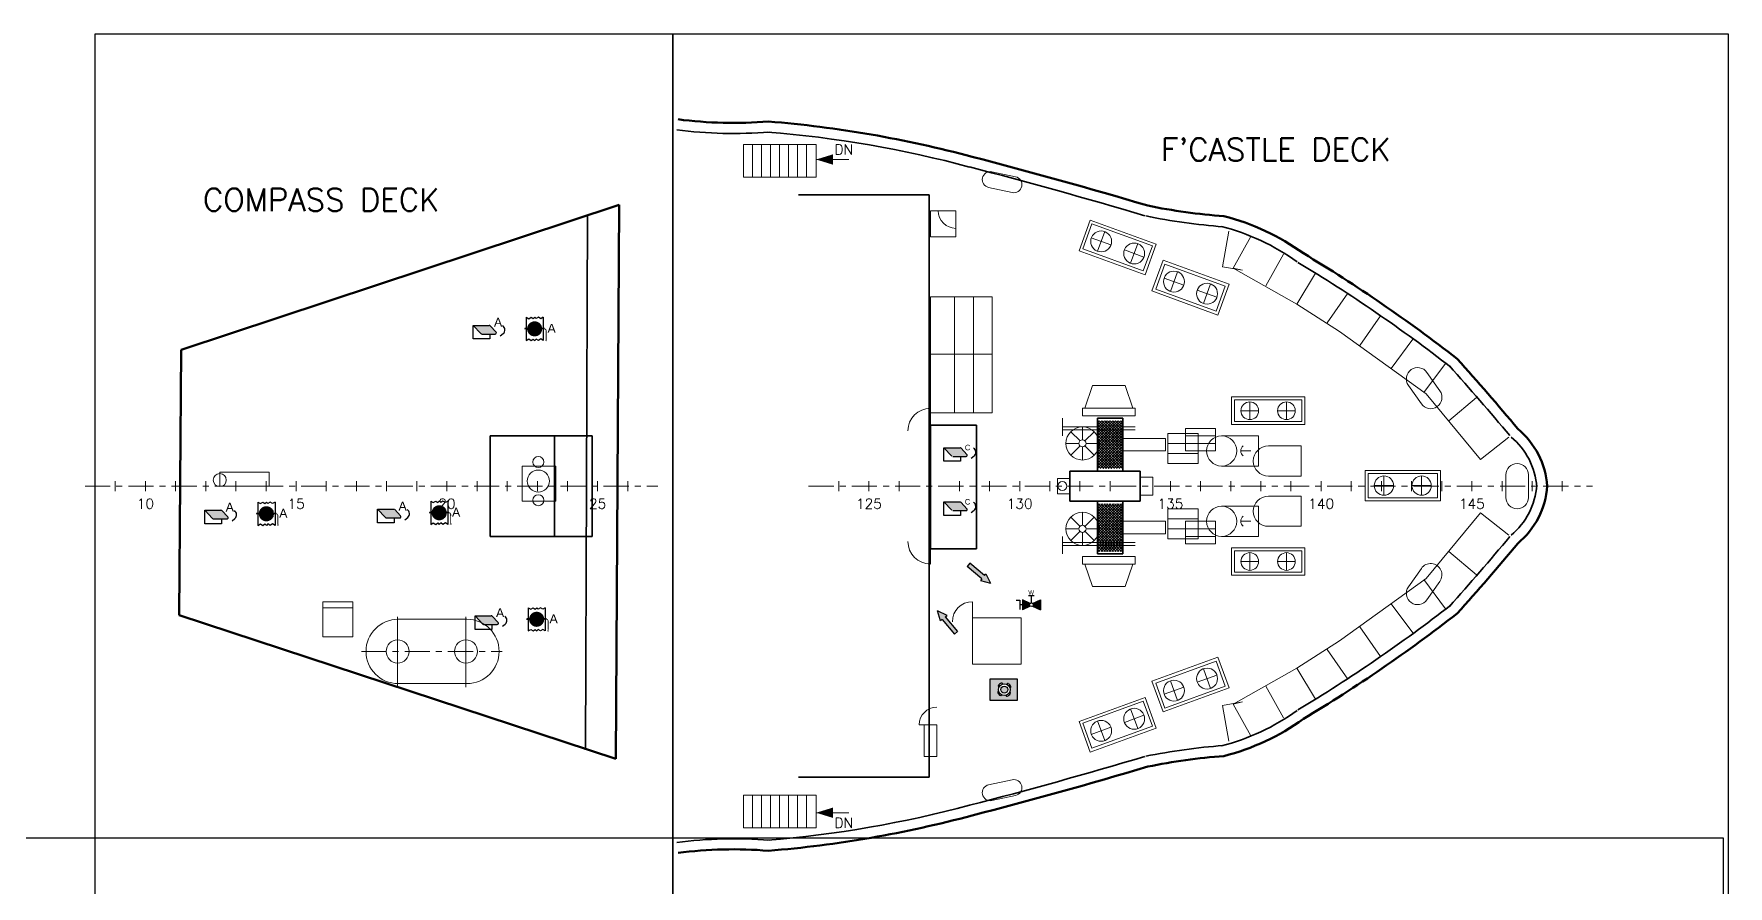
# Model space of a CAD drawing. Header units: millimetres. Extents: x -5000 to 92500, y -73000 to 27580.
# Drawn here: x 58380 to 92100, y -18960 to -2000 of the extents above; entities that cross this region are included whole.
import ezdxf
from ezdxf.enums import TextEntityAlignment as Align

# ---------------------------------------------------------------- set-up
doc = ezdxf.new("R2010")
doc.units = ezdxf.units.MM
doc.linetypes.add('CENTER_S', pattern=[860, 500, -120, 120, -120])
for name, color, linetype, lineweight in [('CENTER', 1, 'CENTER_S', 18), ('DETAIL', 9, 'Continuous', 13), ('DOOR', 4, 'Continuous', 18), ('FRAMES', 7, 'Continuous', 18), ('HULL', 7, 'Continuous', 50), ('STAIR', 6, 'Continuous', 18), ('STRUCT', 7, 'Continuous', 35), ('SYM-FF', 1, 'Continuous', 18), ('SYM-LSA', 3, 'Continuous', 18), ('TEXT', 7, 'Continuous', 18)]:
    doc.layers.add(name, color=color, linetype=linetype, lineweight=lineweight)
for name, color, linetype in [('dotted', 140, 'Continuous'), ('FIRE LINE', 1, 'Continuous'), ('HATCH', 1, 'Continuous'), ('INER2', 151, 'Continuous'), ('SYMBOL', 31, 'Continuous'), ('VENT', 210, 'Continuous')]:
    doc.layers.add(name, color=color, linetype=linetype)
doc.styles.add('ARIAL', font='arial.ttf')
doc.styles.add('ROMANS', font='romans.shx')
picture_1 = doc.add_image_def('image4.png', size_in_pixel=(575, 900))
picture_2 = doc.add_image_def('image5.png', size_in_pixel=(1050, 900))
picture_3 = doc.add_image_def('image6.png', size_in_pixel=(4825, 900))

# ---------------------------------------------------------------- blocks, each defined once
blk = doc.blocks.new('AV')
at = {"layer": 'HATCH'}
blk.add_hatch(color=5, dxfattribs=at).paths.add_polyline_path([(6018.552, -5952.493, 0.205997), (6018.524, -5952.481), (6017.989, -5952.481), (6018.249, -5952.755, 0.205997), (6018.277, -5952.768), (6018.722, -5952.768, 0.657476), (6018.75, -5952.702)])
at = {"layer": 'dotted', "color": 6}
for p, q in [((6017.996, -5952.48), (6018.255, -5952.754)), ((6017.996, -5952.48), (6018.53, -5952.48)), ((6017.996, -5952.929), (6017.996, -5952.48)), ((6018.559, -5952.492), (6018.756, -5952.701)), ((6018.547, -5952.929), (6017.996, -5952.929)), ((6018.283, -5952.767), (6018.728, -5952.767)), ((6018.547, -5952.767), (6018.547, -5952.929)), ((6018.896, -5952.827), (6018.993, -5952.753))]:
    blk.add_line(p, q, dxfattribs=at)
blk.add_lwpolyline([(6018.896, -5952.827), (6018.993, -5952.753)], dxfattribs=at)
for centre, radius, start, end in [((6018.53, -5952.519), 0.0387, 43.4403, 90), ((6018.884, -5952.63), 0.164, 311.7236, 57.1221), ((6018.283, -5952.728), 0.0387, 223.4403, 270), ((6018.728, -5952.728), 0.0387, 270, 43.4403)]:
    blk.add_arc(centre, radius, start, end, dxfattribs=at)
at = {"layer": 'dotted', "color": 6, "style": 'ARIAL'}
blk.add_text('A', height=0.294, dxfattribs=at).set_placement((6018.684, -5952.525))
blk = doc.blocks.new('FPR-ACC.SPACES VENTILATION FIRE DUMPING_FLAP')
at = {"layer": 'INER2'}
h = blk.add_hatch(color=5, dxfattribs=at)
h.paths.add_polyline_path([(0.537, 0.148, 0.395683), (0.389, 0.009), (0.537, 0.009)])
h.paths.add_polyline_path([(0.684, 0.009, 0.395683), (0.537, 0.148), (0.537, 0.009)])
h.paths.add_polyline_path([(0.537, -0.009), (0.537, -0.148, 0.395683), (0.684, -0.009)])
h.paths.add_polyline_path([(0.537, -0.009), (0.389, -0.009, 0.395683), (0.537, -0.148)])
at = {"layer": 'SYMBOL'}
h = blk.add_hatch(color=256, dxfattribs=at)
h.paths.add_polyline_path([(0.537, 0.009), (0.389, 0.009, 0.015921), (0.389, 0), (0.537, 0)])
h.paths.add_polyline_path([(0.37, 0.009), (0.349, 0.009), (0.349, 0), (0.37, 0, -0.014121)])
h.paths.add_polyline_path([(0.349, 0.009), (0.32, 0.009), (0.32, 0), (0.349, 0)])
h.paths.add_polyline_path([(0.684, 0.009), (0.537, 0.009), (0.537, 0), (0.684, 0, 0.015921)])
h.paths.add_polyline_path([(0.724, 0.009), (0.703, 0.009, -0.014121), (0.703, 0), (0.724, 0)])
h.paths.add_polyline_path([(0.749, 0.009), (0.724, 0.009), (0.724, 0), (0.749, 0)])
h = blk.add_hatch(color=256, dxfattribs=at)
h.paths.add_polyline_path([(0.537, 0.166), (0.537, 0.148, -0.414214), (0.684, 0), (0.703, 0, 0.414214)])
h.paths.add_polyline_path([(0.537, 0.148), (0.537, 0.166, 0.414214), (0.37, 0), (0.389, 0, -0.414214)])
h.paths.add_polyline_path([(0.389, 0), (0.37, 0, 0.414214), (0.537, -0.166), (0.537, -0.148, -0.414214)])
h.paths.add_polyline_path([(0.703, 0), (0.684, 0, -0.414214), (0.537, -0.148), (0.537, -0.166, 0.414214)])
h = blk.add_hatch(color=256, dxfattribs=at)
h.paths.add_polyline_path([(0.778, 0), (0.749, 0), (0.749, -0.009, -0.414214), (0.78, -0.041), (0.799, -0.041, 0.24158)])
h.paths.add_polyline_path([(0.749, 0.009), (0.749, 0), (0.778, 0, 0.156931)])
h = blk.add_hatch(color=256, dxfattribs=at)
h.paths.add_polyline_path([(0.349, 0), (0.32, 0), (0.32, -0.009), (0.349, -0.009)])
h.paths.add_polyline_path([(0.37, 0), (0.349, 0), (0.349, -0.009), (0.37, -0.009, -0.014121)])
blk.add_hatch(color=256, dxfattribs=at).paths.add_polyline_path([(0.537, 0), (0.389, 0, 0.015921), (0.389, -0.009), (0.537, -0.009)])
h = blk.add_hatch(color=256, dxfattribs=at)
h.paths.add_polyline_path([(0.684, 0), (0.537, 0), (0.537, -0.009), (0.684, -0.009, 0.015921)])
h.paths.add_polyline_path([(0.724, 0), (0.703, 0, -0.014121), (0.703, -0.009), (0.724, -0.009)])
h.paths.add_polyline_path([(0.749, 0), (0.724, 0), (0.724, -0.009), (0.749, -0.009)])
h = blk.add_hatch(color=256, dxfattribs=at)
h.paths.add_polyline_path([(0.769, -0.25, 1), (0.81, -0.25, 1)])
h.paths.add_polyline_path([(0.801, -0.25, -1), (0.777, -0.25, -1)])
at = {"layer": 'dotted', "color": 6}
for p, q in [((0.323, 0.009), (0.323, -0.009)), ((0.751, 0.009), (0.323, 0.009)), ((0.351, 0.255), (0.351, -0.255)), ((0.351, 0.255), (0.406, 0.222)), ((0.406, 0.222), (0.46, 0.255)), ((0.46, 0.255), (0.507, 0.224)), ((0.507, 0.224), (0.539, 0.255)), ((0.572, 0.224), (0.539, 0.255)), ((0.619, 0.255), (0.572, 0.224)), ((0.673, 0.222), (0.619, 0.255)), ((0.727, 0.255), (0.673, 0.222)), ((0.727, 0.255), (0.727, -0.255)), ((0.351, -0.255), (0.406, -0.222)), ((0.406, -0.222), (0.46, -0.255)), ((0.46, -0.255), (0.507, -0.224)), ((0.507, -0.224), (0.539, -0.255)), ((0.572, -0.224), (0.539, -0.255)), ((0.619, -0.255), (0.572, -0.224)), ((0.673, -0.222), (0.619, -0.255)), ((0.727, -0.255), (0.673, -0.222))]:
    blk.add_line(p, q, dxfattribs=at)
blk.add_circle((0.539, 0), 0.148, dxfattribs=at)
at = {"layer": 'SYMBOL'}
blk.add_line((0.78, -0.046), (0.799, -0.046), dxfattribs=at)
at = {"layer": 'SYMBOL', "const_width": 0.0188}
blk.add_lwpolyline([(0.789, -0.041), (0.789, -0.23)], dxfattribs=at)
at = {"layer": 'INER2', "color": 6, "xscale": 0.66362073343725, "yscale": 0.66362073343725}
blk.add_blockref('AV', (-3994.481, 3950.266), dxfattribs=at)
at = {"layer": 'dotted', "color": 6, "style": 'ARIAL'}
blk.add_text('A', height=0.195, dxfattribs=at).set_placement((0.818, -0.086))
blk = doc.blocks.new('LBOO')
at = {"layer": 'INER2'}
h = blk.add_hatch(color=80, dxfattribs=at)
h.paths.add_polyline_path([(-2246.855, -998.691), (-2246.855, -997.659), (-2248.152, -997.659), (-2248.152, -998.691)])
h.paths.add_polyline_path([(-2247.78, -998.317, -0.284827), (-2247.777, -998.287), (-2247.743, -998.245, -0.062965), (-2247.752, -998.175, -0.101775), (-2247.729, -998.063), (-2247.756, -998.017, -0.284827), (-2247.755, -997.986, -0.140554), (-2247.612, -997.864, -0.284827), (-2247.582, -997.868), (-2247.54, -997.902, -0.165802), (-2247.358, -997.916), (-2247.312, -997.888, -0.284827), (-2247.281, -997.889, -0.140554), (-2247.159, -998.032, -0.284827), (-2247.163, -998.063), (-2247.197, -998.104, -0.062965), (-2247.188, -998.175, -0.101775), (-2247.211, -998.286), (-2247.184, -998.332, -0.284827), (-2247.184, -998.363, -0.140554), (-2247.328, -998.485, -0.284827), (-2247.358, -998.482), (-2247.399, -998.448, -0.165802), (-2247.581, -998.434), (-2247.627, -998.461, -0.284827), (-2247.658, -998.46, -0.140554)])
h.paths.add_polyline_path([(-2247.635, -998.175, -1), (-2247.304, -998.175, -1)])
at = {"layer": 'dotted', "color": 6}
for p, q in [((-2247.729, -998.063), (-2247.756, -998.017)), ((-2247.54, -997.902), (-2247.582, -997.868)), ((-2247.358, -997.916), (-2247.312, -997.888)), ((-2247.743, -998.245), (-2247.777, -998.287)), ((-2247.581, -998.434), (-2247.627, -998.461)), ((-2247.399, -998.448), (-2247.358, -998.482)), ((-2247.211, -998.286), (-2247.184, -998.332)), ((-2247.197, -998.104), (-2247.163, -998.063))]:
    blk.add_line(p, q, dxfattribs=at)
blk.add_lwpolyline([(-2248.152, -997.659), (-2246.855, -997.659), (-2246.855, -998.691), (-2248.152, -998.691)], close=True, dxfattribs=at)
for radius in [0.282, 0.165]:
    blk.add_circle((-2247.47, -998.175), radius, dxfattribs=at)
for centre, radius, start, end in [((-2247.731, -998.002), 0.0289, 146.58465, 210.17814), ((-2247.47, -998.175), 0.342, 114.5816, 146.58465), ((-2247.6, -997.89), 0.0289, 50.98811, 114.5816), ((-2247.297, -997.913), 0.0289, 56.58465, 120.17814), ((-2247.47, -998.175), 0.342, 24.5816, 56.58465), ((-2247.185, -998.044), 0.0289, 320.98811, 24.5816), ((-2247.754, -998.305), 0.0289, 140.98811, 204.5816), ((-2247.47, -998.175), 0.342, 204.5816, 236.58465), ((-2247.642, -998.436), 0.0289, 236.58465, 300.17814), ((-2247.34, -998.459), 0.0289, 230.98811, 294.5816), ((-2247.47, -998.175), 0.342, 294.5816, 326.58465), ((-2247.209, -998.347), 0.0289, 326.58465, 30.17814)]:
    blk.add_arc(centre, radius, start, end, dxfattribs=at)
blk = doc.blocks.new('FPR-LIFE BUOYS')
at = {"layer": 'dotted', "color": 1, "xscale": 0.45989954711139, "yscale": 0.45989954711139}
blk.add_blockref('LBOO', (1033.626, 459.06), dxfattribs=at)
blk = doc.blocks.new('hyd')
at = {"layer": 'FIRE LINE'}
for color, points in [(1, [(1942.494, -4114.805), (1942.122, -4114.633), (1942.122, -4115.111), (1942.494, -4114.939, -0.219445), (1942.463, -4114.872, -0.219445)]), (80, [(1942.608, -4114.805, -0.219445), (1942.639, -4114.872, -0.219445), (1942.608, -4114.939), (1942.981, -4115.111), (1942.981, -4114.633)])]:
    blk.add_hatch(color=color, dxfattribs=at).paths.add_polyline_path(points)
at = {"layer": 'dotted', "color": 6}
for p, q in [((1941.816, -4114.646), (1941.99, -4114.646)), ((1941.99, -4114.646), (1941.99, -4115.098)), ((1942.109, -4114.872), (1941.99, -4114.872)), ((1942.122, -4114.633), (1942.122, -4115.111)), ((1942.495, -4114.805), (1942.122, -4114.633)), ((1942.495, -4114.939), (1942.122, -4115.111)), ((1942.418, -4114.43), (1942.686, -4114.43)), ((1942.552, -4114.784), (1942.552, -4114.43)), ((1942.609, -4114.805), (1942.981, -4114.633)), ((1942.609, -4114.939), (1942.981, -4115.111)), ((1942.981, -4114.633), (1942.981, -4115.111))]:
    blk.add_line(p, q, dxfattribs=at)
blk.add_circle((1942.552, -4114.872), 0.088, dxfattribs=at)
at = {"layer": 'dotted', "color": 6, "style": 'ARIAL'}
blk.add_text('W', height=0.212, dxfattribs=at).set_placement((1942.4, -4114.388))
blk = doc.blocks.new('FPR-WATER FIRE HYDRANT')
at = {"layer": 'VENT', "color": 2, "xscale": 0.45989954711139, "yscale": 0.45989954711139}
blk.add_blockref('hyd', (-893.308, 1892.371), dxfattribs=at)
blk = doc.blocks.new('duc')
at = {"layer": 'HATCH'}
blk.add_hatch(color=2, dxfattribs=at).paths.add_polyline_path([(-2247.242, -951.283, 0.205997), (-2247.283, -951.265), (-2248.055, -951.265), (-2247.68, -951.661, 0.205997), (-2247.64, -951.678), (-2246.998, -951.678, 0.657476), (-2246.957, -951.584)])
at = {"layer": 'dotted', "color": 6}
for p, q in [((-2248.054, -951.263), (-2247.68, -951.659)), ((-2248.054, -951.263), (-2247.282, -951.263)), ((-2248.054, -951.911), (-2248.054, -951.263)), ((-2247.258, -951.911), (-2248.054, -951.911)), ((-2247.639, -951.677), (-2246.997, -951.677)), ((-2247.258, -951.677), (-2247.258, -951.911)), ((-2247.242, -951.281), (-2246.957, -951.583)), ((-2246.754, -951.764), (-2246.615, -951.657))]:
    blk.add_line(p, q, dxfattribs=at)
blk.add_lwpolyline([(-2246.754, -951.764), (-2246.615, -951.657)], dxfattribs=at)
for centre, radius, start, end in [((-2247.282, -951.319), 0.0558, 43.44032, 90), ((-2246.997, -951.621), 0.0558, 270, 43.44032), ((-2246.772, -951.48), 0.237, 311.72362, 57.12213)]:
    blk.add_arc(centre, radius, start, end, dxfattribs=at)
at = {"layer": 'dotted', "color": 6, "style": 'ARIAL'}
blk.add_text('C', height=0.264, dxfattribs=at).set_placement((-2247.06, -951.386))
blk = doc.blocks.new('FPR-CARGO SPACES VENTILATION FIRE DUMPING')
at = {"layer": 'dotted', "color": 6, "xscale": 0.45989954711139, "yscale": 0.45989954711139}
blk.add_blockref('duc', (1033.53, 437.634), dxfattribs=at)
blk = doc.blocks.new('arro')
at = {"layer": 'INER2'}
blk.add_hatch(color=80, dxfattribs=at).paths.add_polyline_path([(1721.956, -4085.057), (1721.956, -4085.164), (1721.044, -4085.164), (1721.043, -4085.359), (1721.956, -4085.359), (1721.956, -4085.465), (1722.413, -4085.261)])
at = {"layer": 'dotted', "color": 6}
for p, q in [((1721.957, -4085.164), (1721.044, -4085.164)), ((1721.044, -4085.164), (1721.044, -4085.359)), ((1721.957, -4085.164), (1721.957, -4085.057)), ((1721.957, -4085.057), (1722.413, -4085.261)), ((1721.957, -4085.359), (1721.044, -4085.359)), ((1721.957, -4085.465), (1722.413, -4085.261)), ((1721.957, -4085.359), (1721.957, -4085.465))]:
    blk.add_line(p, q, dxfattribs=at)
blk = doc.blocks.new('FPR-PRIMARY MEANS OF ESCAPE')
at = {"layer": 'VENT', "color": 1, "xscale": 0.45989954711139, "yscale": 0.45989954711139}
blk.add_blockref('arro', (-791.822, 1878.81), dxfattribs=at)

msp = doc.modelspace()

# ---------------------------------------------------------------- hatches: boundary and pattern name
at = {"layer": 'DETAIL'}
h = msp.add_hatch(dxfattribs=at)
h.set_pattern_fill('ANSI37', color=8, scale=12)
h.paths.add_polyline_path([(79550, -10650), (80050, -10650), (80050, -9700), (79550, -9700)])
h = msp.add_hatch(dxfattribs=at)
h.set_pattern_fill('ANSI37', color=8, scale=12)
h.paths.add_polyline_path([(79550, -11350), (80050, -11350), (80050, -12300), (79550, -12300)])
at = {"layer": 'STAIR'}
h = msp.add_hatch(color=7, dxfattribs=at)
h.dxf.hatch_style = 1
h.paths.add_polyline_path([(73950, -4500), (74284, -4603), (74284, -4397)])
h = msp.add_hatch(color=7, dxfattribs=at)
h.dxf.hatch_style = 1
h.paths.add_polyline_path([(73950, -17500), (74284, -17603), (74284, -17397)])

# ---------------------------------------------------------------- linework, layer by layer
at = {"layer": 'CENTER'}
for p, q in [((59400, -11000), (70800, -11000)), ((73800, -11000), (89400, -11000)), ((64900, -14290), (67700, -14290))]:
    msp.add_line(p, q, dxfattribs=at)
at = {"layer": 'DETAIL'}
for p, q in [((77382, -5057), (77851, -5156)), ((77449, -4744), (77918, -4843)), ((76730, -5520), (76225, -5520)), ((76225, -5520), (76225, -6040)), ((76730, -5520), (76380, -5520)), ((76730, -6040), (76730, -5520)), ((79403, -5705), (79181, -6316)), ((80719, -6184), (79403, -5705)), ((76225, -6040), (76730, -6040)), ((79439, -5782), (79258, -6280)), ((79426, -6059), (79817, -6201)), ((80642, -6220), (79439, -5782)), ((79550, -6326), (79692, -5935)), ((82163, -5925), (82035, -6633)), ((82599, -6029), (82252, -6660)), ((79181, -6316), (80497, -6795)), ((79258, -6280), (80461, -6718)), ((80083, -6299), (80474, -6441)), ((80208, -6565), (80350, -6174)), ((80461, -6718), (80642, -6220)), ((80497, -6795), (80719, -6184)), ((83249, -6387), (82902, -7017)), ((80853, -6505), (80631, -7116)), ((80889, -6582), (80708, -7080)), ((82169, -6984), (80853, -6505)), ((82092, -7020), (80889, -6582)), ((81000, -7126), (81142, -6735)), ((82035, -6633), (82435, -6705)), ((82435, -6705), (82252, -6660)), ((82252, -6660), (83516, -7378)), ((80708, -7080), (81911, -7518)), ((80876, -6859), (81267, -7001)), ((81658, -7365), (81800, -6974)), ((81911, -7518), (82092, -7020)), ((81947, -7595), (82169, -6984)), ((83891, -6763), (83516, -7378)), ((77450, -7230), (76225, -7230)), ((76225, -7230), (76225, -9540)), ((76700, -9540), (76700, -7230)), ((77080, -9540), (77080, -7230)), ((77450, -9540), (77450, -7230)), ((80631, -7116), (81947, -7595)), ((81533, -7099), (81924, -7241)), ((83516, -7378), (84367, -7922)), ((84530, -7157), (84117, -7747)), ((85180, -7612), (84767, -8202)), ((84367, -7922), (86090, -9165)), ((85825, -8078), (85396, -8657)), ((76225, -8375), (77450, -8375)), ((86475, -8561), (86046, -9139)), ((86105, -8737), (86363, -9105)), ((79300, -9450), (79450, -9000)), ((79450, -9000), (80100, -9000)), ((80100, -9000), (80250, -9450)), ((85737, -8995), (85995, -9363)), ((83675, -9225), (82215, -9225)), ((82215, -9225), (82215, -9775)), ((83615, -9285), (82275, -9285)), ((82275, -9285), (82275, -9715)), ((82580, -9676), (82580, -9324)), ((83310, -9676), (83310, -9324)), ((83615, -9715), (83615, -9285)), ((83675, -9775), (83675, -9225)), ((86090, -9165), (87170, -10469)), ((87090, -9233), (86540, -9698)), ((76225, -9540), (77450, -9540)), ((78850, -10000), (78850, -9650)), ((80300, -9450), (79250, -9450)), ((79250, -9450), (79250, -9600)), ((79250, -9600), (80300, -9600)), ((80250, -9450), (79300, -9450)), ((80300, -9600), (80300, -9450)), ((82215, -9775), (83675, -9775)), ((82275, -9715), (83615, -9715)), ((82404, -9500), (82756, -9500)), ((83134, -9500), (83486, -9500)), ((78850, -9820), (80300, -9820)), ((78850, -9880), (80300, -9880)), ((79201, -10101), (79017, -9917)), ((79250, -10080), (79250, -9820)), ((79299, -10101), (79483, -9917)), ((80900, -10050), (80050, -10050)), ((80050, -10050), (80050, -10300)), ((80900, -10300), (80900, -10050)), ((81550, -9950), (80950, -9950)), ((80950, -9950), (80950, -10550)), ((81900, -9850), (81300, -9850)), ((81300, -9850), (81300, -10300)), ((81300, -10000), (81900, -10000)), ((81550, -10550), (81550, -9950)), ((81900, -10300), (81900, -9850)), ((82020, -10000), (82750, -10000)), ((82750, -10000), (82750, -10600)), ((87735, -10023), (87170, -10469)), ((79180, -10150), (78920, -10150)), ((79201, -10199), (79017, -10383)), ((79250, -10220), (79250, -10480)), ((79299, -10199), (79483, -10383)), ((79320, -10150), (79580, -10150)), ((80050, -10300), (80900, -10300)), ((80950, -10150), (81550, -10150)), ((80950, -10350), (81550, -10350)), ((81300, -10150), (81900, -10150)), ((81300, -10300), (81900, -10300)), ((82400, -10300), (82600, -10300)), ((82950, -10200), (83600, -10200)), ((83600, -10800), (83600, -10200)), ((63060, -10720), (62080, -10720)), ((62080, -10720), (62080, -11000)), ((63060, -11000), (63060, -10720)), ((68770, -10600), (68100, -10600)), ((68100, -10600), (68100, -11300)), ((68770, -11300), (68770, -10600)), ((80950, -10550), (81550, -10550)), ((82750, -10600), (82020, -10600)), ((86375, -10690), (84875, -10690)), ((84875, -10690), (84875, -11290)), ((86315, -10750), (84935, -10750)), ((84935, -10750), (84935, -11230)), ((86315, -11230), (86315, -10750)), ((86375, -11290), (86375, -10690)), ((87675, -11225), (87675, -10775)), ((88125, -11225), (88125, -10775)), ((62080, -11000), (63060, -11000)), ((79000, -10850), (78750, -10850)), ((78750, -10850), (78750, -11150)), ((79000, -11150), (79000, -10850)), ((80650, -10820), (80400, -10820)), ((80400, -10820), (80400, -11180)), ((80650, -11180), (80650, -10820)), ((82950, -10800), (83600, -10800)), ((85058, -10990), (85442, -10990)), ((85250, -11182), (85250, -10798)), ((85808, -10990), (86192, -10990)), ((86000, -11182), (86000, -10798)), ((68100, -11300), (68770, -11300)), ((78750, -11150), (79000, -11150)), ((80400, -11180), (80650, -11180)), ((81550, -11450), (80950, -11450)), ((80950, -11450), (80950, -12050)), ((81550, -12050), (81550, -11450)), ((82750, -11400), (82020, -11400)), ((82750, -12000), (82750, -11400)), ((82950, -11200), (83600, -11200)), ((83600, -11200), (83600, -11800)), ((84875, -11290), (86375, -11290)), ((84935, -11230), (86315, -11230)), ((79201, -11801), (79017, -11617)), ((79250, -11780), (79250, -11520)), ((79299, -11801), (79483, -11617)), ((80900, -11700), (80050, -11700)), ((80050, -11700), (80050, -11950)), ((80900, -11950), (80900, -11700)), ((80950, -11650), (81550, -11650)), ((81300, -11700), (81900, -11700)), ((81300, -12150), (81300, -11700)), ((81900, -11700), (81900, -12150)), ((82400, -11700), (82600, -11700)), ((82950, -11800), (83600, -11800)), ((86090, -12835), (87170, -11531)), ((87735, -11977), (87170, -11531)), ((78850, -12000), (78850, -12350)), ((78850, -12120), (80300, -12120)), ((79180, -11850), (78920, -11850)), ((79201, -11899), (79017, -12083)), ((79250, -11920), (79250, -12180)), ((79299, -11899), (79483, -12083)), ((79320, -11850), (79580, -11850)), ((80050, -11950), (80900, -11950)), ((80950, -11850), (81550, -11850)), ((80950, -12050), (81550, -12050)), ((81300, -11850), (81900, -11850)), ((81300, -12000), (81900, -12000)), ((82020, -12000), (82750, -12000)), ((78850, -12180), (80300, -12180)), ((80300, -12400), (79250, -12400)), ((79250, -12400), (79250, -12550)), ((80300, -12550), (80300, -12400)), ((81900, -12150), (81300, -12150)), ((82215, -12225), (83675, -12225)), ((82215, -12775), (82215, -12225)), ((82275, -12285), (83615, -12285)), ((82275, -12715), (82275, -12285)), ((82580, -12324), (82580, -12676)), ((83310, -12324), (83310, -12676)), ((83615, -12285), (83615, -12715)), ((83675, -12225), (83675, -12775)), ((87090, -12767), (86540, -12302)), ((79250, -12550), (80300, -12550)), ((80250, -12550), (79300, -12550)), ((79300, -12550), (79450, -13000)), ((80100, -13000), (80250, -12550)), ((83675, -12775), (82215, -12775)), ((83615, -12715), (82275, -12715)), ((82404, -12500), (82756, -12500)), ((83134, -12500), (83486, -12500)), ((85737, -13005), (85995, -12637)), ((79450, -13000), (80100, -13000)), ((84367, -14078), (86090, -12835)), ((86475, -13439), (86046, -12861)), ((86105, -13263), (86363, -12895)), ((64730, -13300), (64130, -13300)), ((64130, -13300), (64130, -14000)), ((64130, -13420), (64730, -13420)), ((64730, -14000), (64730, -13300)), ((77060, -13700), (77060, -13300)), ((85825, -13922), (85396, -13343)), ((65620, -13600), (65620, -15000)), ((65630, -13650), (67000, -13650)), ((66980, -13600), (66980, -15000)), ((78030, -13620), (77060, -13620)), ((77060, -13620), (77060, -14540)), ((78030, -14540), (78030, -13620)), ((85180, -14388), (84767, -13798)), ((64130, -14000), (64730, -14000)), ((83516, -14622), (84367, -14078)), ((80631, -14884), (81947, -14405)), ((80708, -14920), (81911, -14482)), ((81911, -14482), (82092, -14980)), ((81947, -14405), (82169, -15016)), ((84530, -14843), (84117, -14253)), ((77060, -14540), (78030, -14540)), ((81533, -14901), (81924, -14759)), ((81658, -14635), (81800, -15026)), ((82252, -15340), (83516, -14622)), ((83891, -15237), (83516, -14622)), ((65630, -14930), (67000, -14930)), ((80853, -15495), (80631, -14884)), ((80889, -15418), (80708, -14920)), ((82169, -15016), (80853, -15495)), ((80876, -15141), (81267, -14999)), ((82092, -14980), (80889, -15418)), ((81000, -14874), (81142, -15265)), ((83249, -15613), (82902, -14983)), ((79181, -15684), (80497, -15205)), ((79258, -15720), (80461, -15282)), ((80208, -15435), (80350, -15826)), ((80461, -15282), (80642, -15780)), ((80497, -15205), (80719, -15816)), ((82035, -15367), (82435, -15295)), ((82163, -16075), (82035, -15367)), ((82435, -15295), (82252, -15340)), ((82599, -15971), (82252, -15340)), ((76350, -15750), (76000, -15750)), ((76350, -15750), (76100, -15750)), ((76100, -15750), (76100, -16380)), ((76350, -16380), (76350, -15750)), ((79403, -16295), (79181, -15684)), ((79439, -16218), (79258, -15720)), ((80719, -15816), (79403, -16295)), ((79426, -15941), (79817, -15799)), ((80642, -15780), (79439, -16218)), ((79550, -15674), (79692, -16065)), ((80083, -15701), (80474, -15559)), ((76100, -16380), (76350, -16380)), ((77382, -16943), (77851, -16844)), ((77449, -17256), (77918, -17157))]:
    msp.add_line(p, q, dxfattribs=at)
for centre, radius in [((79621, -6130), 208), ((80279, -6370), 208), ((81071, -6930), 208), ((81729, -7170), 208), ((82580, -9500), 176), ((83310, -9500), 176), ((79250, -10150), 330), ((79250, -10150), 70), ((82020, -10300), 300), ((68420, -10520), 110), ((62080, -10880), 130), ((68420, -10900), 220), ((78850, -11000), 90), ((85250, -10990), 192), ((86000, -10990), 192), ((68420, -11280), 110), ((82020, -11700), 300), ((79250, -11850), 330), ((79250, -11850), 70), ((82580, -12500), 176), ((83310, -12500), 176), ((65620, -14290), 230), ((66980, -14290), 230), ((81729, -14830), 208), ((81071, -15070), 208), ((80279, -15630), 208), ((79621, -15870), 208)]:
    msp.add_circle(centre, radius, dxfattribs=at)
for centre, radius, start, end in [((77415, -4900), 160, 78, 258), ((77885, -5000), 160, 258, 78), ((76730, -5520), 350, 180, 270), ((85921, -8866), 225, 35, 215), ((86179, -9234), 225, 215, 35), ((82525, -10300), 125, 126.8699, 233.1301), ((82950, -10500), 300, 90, 270), ((87900, -10775), 225, 0, 180), ((82950, -11500), 300, 90, 270), ((87900, -11225), 225, 180, 0), ((82525, -11700), 125, 126.8699, 233.1301), ((86179, -12766), 225, 325, 145), ((85921, -13134), 225, 145, 325), ((77060, -13700), 400, 90, 180), ((65630, -14290), 640, 90, 270), ((67000, -14290), 640, 270, 90), ((76350, -15750), 350, 90, 180), ((77885, -17000), 160, 282, 102), ((77415, -17100), 160, 102, 282)]:
    msp.add_arc(centre, radius, start, end, dxfattribs=at)
at = {"layer": 'DOOR'}
for p, q in [((76225, -9900), (76225, -9450)), ((76225, -12100), (76225, -12550))]:
    msp.add_line(p, q, dxfattribs=at)
for centre, start, end in [((76225, -9900), 90, 180), ((76225, -12100), 180, 270)]:
    msp.add_arc(centre, 450, start, end, dxfattribs=at)
at = {"layer": 'FRAMES'}
for p, q in [((60000, -11100), (60000, -10900)), ((60600, -11100), (60600, -10900)), ((61200, -11100), (61200, -10900)), ((61800, -11100), (61800, -10900)), ((62400, -11100), (62400, -10900)), ((63000, -11100), (63000, -10900)), ((63600, -11100), (63600, -10900)), ((64200, -11100), (64200, -10900)), ((64800, -11100), (64800, -10900)), ((65400, -11100), (65400, -10900)), ((66000, -11100), (66000, -10900)), ((66600, -11100), (66600, -10900)), ((67200, -11100), (67200, -10900)), ((67800, -11100), (67800, -10900)), ((68400, -11100), (68400, -10900)), ((69000, -11100), (69000, -10900)), ((69600, -11100), (69600, -10900)), ((70200, -11100), (70200, -10900)), ((74400, -11100), (74400, -10900)), ((75000, -11100), (75000, -10900)), ((75600, -11100), (75600, -10900)), ((76200, -11100), (76200, -10900)), ((76800, -11100), (76800, -10900)), ((77400, -11100), (77400, -10900)), ((78000, -11100), (78000, -10900)), ((78600, -11100), (78600, -10900)), ((79200, -11100), (79200, -10900)), ((79800, -11100), (79800, -10900)), ((80400, -11100), (80400, -10900)), ((81000, -11100), (81000, -10900)), ((81600, -11100), (81600, -10900)), ((82200, -11100), (82200, -10900)), ((82800, -11100), (82800, -10900)), ((83400, -11100), (83400, -10900)), ((84000, -11100), (84000, -10900)), ((84600, -11100), (84600, -10900)), ((85200, -11100), (85200, -10900)), ((85800, -11100), (85800, -10900)), ((86400, -11100), (86400, -10900)), ((87000, -11100), (87000, -10900)), ((87600, -11100), (87600, -10900)), ((88200, -11100), (88200, -10900)), ((88800, -11100), (88800, -10900))]:
    msp.add_line(p, q, dxfattribs=at)
at = {"layer": 'HULL'}
for p, q in [((61310, -8290), (70030, -5400)), ((70030, -5400), (69960, -16430)), ((61270, -13570), (61310, -8290)), ((69960, -16430), (61270, -13570))]:
    msp.add_line(p, q, dxfattribs=at)
for centre, radius, start, end in [((72303, 4734), 8506, 262.5515, 274.6979), ((71183, -26293), 22622, 74.9515, 85.3941), ((50476, -106705), 105658, 73.46339, 75.42974), ((82954, 6356), 12017, 258.458, 265.7618), ((80900, -10183), 4702, 54.2655, 75.6469), ((67801, -32768), 30791, 52.1187, 59.0299), ((46144, -44768), 54437, 39.8853, 41.8273), ((86875, -11115), 1629, 4.0364, 50.3381), ((86875, -10885), 1629, 309.6619, 355.9636), ((46144, 22768), 54437, 318.1727, 320.1147), ((67801, 10768), 30791, 300.9701, 307.8813), ((80900, -11817), 4702, 284.3531, 305.7345), ((82954, -28356), 12017, 94.2382, 101.542), ((50476, 84705), 105658, 284.57026, 286.53661), ((71183, 4293), 22622, 274.6059, 285.0485), ((72303, -26734), 8506, 85.3021, 97.4485)]:
    msp.add_arc(centre, radius, start, end, dxfattribs=at)
at = {"layer": 'STAIR'}
for p, q in [((73950, -4200), (72500, -4200)), ((72500, -4200), (72500, -4850)), ((72680, -4850), (72680, -4200)), ((72860, -4850), (72860, -4200)), ((73040, -4850), (73040, -4200)), ((73220, -4850), (73220, -4200)), ((73400, -4850), (73400, -4200)), ((73580, -4850), (73580, -4200)), ((73760, -4850), (73760, -4200)), ((73950, -4850), (73950, -4200)), ((74600, -4500), (73950, -4500)), ((72500, -4850), (73950, -4850)), ((73950, -17150), (72500, -17150)), ((72500, -17150), (72500, -17800)), ((72680, -17800), (72680, -17150)), ((72860, -17800), (72860, -17150)), ((73040, -17800), (73040, -17150)), ((73220, -17800), (73220, -17150)), ((73400, -17800), (73400, -17150)), ((73580, -17800), (73580, -17150)), ((73760, -17800), (73760, -17150)), ((73950, -17800), (73950, -17150)), ((74600, -17500), (73950, -17500)), ((72500, -17800), (73950, -17800))]:
    msp.add_line(p, q, dxfattribs=at)
at = {"layer": 'STRUCT'}
for p, q in [((73600, -5200), (76200, -5200)), ((76200, -5200), (76200, -16790)), ((69400, -5610), (69360, -16250)), ((80050, -9650), (79550, -9650)), ((79550, -9650), (79550, -10700)), ((80050, -10700), (80050, -9650)), ((69490, -10000), (67460, -10000)), ((67460, -10000), (67460, -12000)), ((68740, -10000), (68740, -12000)), ((69490, -12000), (69490, -10000)), ((77140, -9790), (76225, -9790)), ((76225, -9790), (76225, -12250)), ((77140, -12250), (77140, -9790)), ((80400, -10700), (79000, -10700)), ((79000, -10700), (79000, -11300)), ((79550, -10700), (80050, -10700)), ((80400, -11300), (80400, -10700)), ((79000, -11300), (80400, -11300)), ((80050, -11300), (79550, -11300)), ((79550, -11300), (79550, -12350)), ((80050, -12350), (80050, -11300)), ((67460, -12000), (69490, -12000)), ((67460, -12000), (69490, -12000)), ((76225, -12250), (77140, -12250)), ((79550, -12350), (80050, -12350)), ((76200, -16790), (73600, -16790))]:
    msp.add_line(p, q, dxfattribs=at)
for centre, radius, start, end in [((72303, 4734), 8716, 262.5515, 274.6979), ((71183, -26293), 22412, 74.9515, 85.3941), ((50476, -106705), 105448, 73.46339, 75.42974), ((82954, 6356), 12227, 258.458, 265.7618), ((80900, -10183), 4492, 54.2655, 75.6469), ((67801, -32768), 30581, 52.1187, 59.0299), ((46144, -44768), 54227, 39.8853, 41.8273), ((86875, -11115), 1419, 4.0364, 50.3381), ((86875, -10885), 1419, 309.6619, 355.9636), ((46144, 22768), 54227, 318.1727, 320.1147), ((67801, 10768), 30581, 300.9701, 307.8813), ((80900, -11817), 4492, 284.3531, 305.7345), ((82954, -28356), 12227, 94.2382, 101.542), ((50476, 84705), 105448, 284.57026, 286.53661), ((71183, 4293), 22412, 274.6059, 285.0485), ((72303, -26734), 8716, 85.3021, 97.4485)]:
    msp.add_arc(centre, radius, start, end, dxfattribs=at)

# ---------------------------------------------------------------- block references
at = {"layer": 'SYM-FF', "xscale": 906.54, "yscale": 906.54}
for name, p in [('FPR-ACC.SPACES VENTILATION FIRE DUMPING_FLAP', (67860, -7870)), ('FPR-CARGO SPACES VENTILATION FIRE DUMPING', (76810, -10370)), ('FPR-ACC.SPACES VENTILATION FIRE DUMPING_FLAP', (62520, -11550)), ('FPR-ACC.SPACES VENTILATION FIRE DUMPING_FLAP', (65960, -11530)), ('FPR-CARGO SPACES VENTILATION FIRE DUMPING', (76810, -11450)), ('FPR-WATER FIRE HYDRANT', (78170, -13310)), ('FPR-ACC.SPACES VENTILATION FIRE DUMPING_FLAP', (67900, -13650))]:
    msp.add_blockref(name, p, dxfattribs=at)
at = {"layer": 'SYM-LSA', "xscale": 906.54, "yscale": 906.54}
for p, rotation in [((77200, -12750), -40), ((76550, -13700), 130)]:
    msp.add_blockref('FPR-PRIMARY MEANS OF ESCAPE', p, dxfattribs=dict(at, rotation=rotation))
msp.add_blockref('FPR-LIFE BUOYS', (77680, -15050), dxfattribs=at)

# ---------------------------------------------------------------- texts
at = {"layer": 'FRAMES', "style": 'ROMANS'}
for s, p in [('10', (60600, -11350)), ('15', (63600, -11350)), ('20', (66600, -11350)), ('25', (69600, -11350)), ('125', (75000, -11350)), ('130', (78000, -11350)), ('135', (81000, -11350)), ('140', (84000, -11350)), ('145', (87000, -11350))]:
    msp.add_text(s, height=200, dxfattribs=at).set_placement(p, align=Align.MIDDLE_CENTER)
at = {"layer": 'TEXT', "style": 'ROMANS'}
for s, height, p in [('DN', 200, (74500, -4300)), ("F'CASTLE DECK", 450, (83100, -4300)), ('COMPASS DECK', 450, (64100, -5300)), ('DN', 200, (74500, -17700))]:
    msp.add_text(s, height=height, dxfattribs=at).set_placement(p, align=Align.MIDDLE_CENTER)

# ---------------------------------------------------------------- pictures from other files: only their frames are drawn
at = {"layer": '0-REFERENCE-IMAGE'}
image = msp.add_image(picture_1, insert=(59600, -20000), size_in_units=(11500, 18000), dxfattribs=dict(at, fade=50))
image = msp.add_image(picture_2, insert=(71100, -20000), size_in_units=(21000, 18000), dxfattribs=dict(at, fade=50))
image = msp.add_image(picture_3, insert=(-4500, -36000), size_in_units=(96500, 18000), dxfattribs=dict(at, fade=50))

doc.saveas('drawing.dxf')
